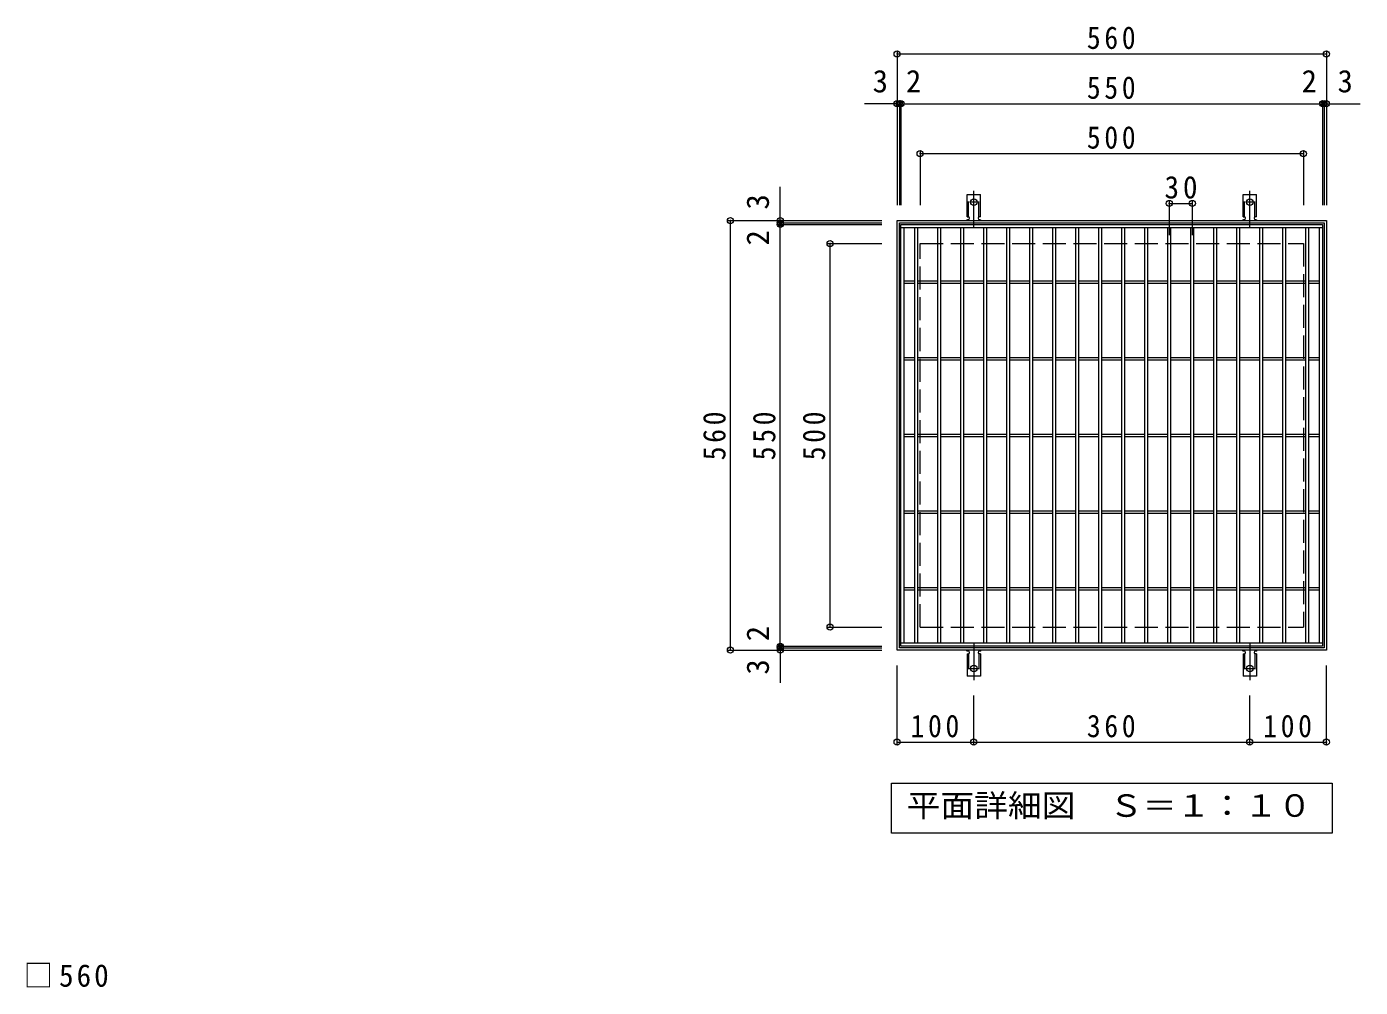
# Model space of a CAD drawing. Units: millimetres at full size, sheet at 1:10; some dimension numbers follow another scale. Extents: x -1514 to 7503, y -2329 to 1261.
# Drawn here: x -1415 to 324, y 9 to 1261 of the extents above; entities that cross this region are included whole.
import ezdxf
from ezdxf.enums import TextEntityAlignment as Align

# ---------------------------------------------------------------- set-up
doc = ezdxf.new("R2010")
doc.units = ezdxf.units.MM
doc.header["$LTSCALE"] = 10
doc.header["$PDMODE"] = 32
doc.header["$PDSIZE"] = 8
for name, pattern in [('CHAIN2', [12, 9, -1, 1, -1]), ('DASHED2', [3, 2, -1]), ('DASHED3', [4, 3, -1])]:
    doc.linetypes.add(name, pattern=pattern)
for name, color, linetype, lineweight in [('C-1', 2, 'Continuous', 9), ('C-2', 3, 'Continuous', 9), ('C-4', 7, 'Continuous', 9), ('C-5', 2, 'Continuous', 9), ('C-A', 3, 'Continuous', 9), ('D-4', 7, 'Continuous', 9)]:
    doc.layers.add(name, color=color, linetype=linetype, lineweight=lineweight)
doc.styles.add('ＭＳ ゴシック', font='')
doc.styles.get('ＭＳ ゴシック').set_extended_font_data('MS Gothic')

msp = doc.modelspace()

# ---------------------------------------------------------------- linework, layer by layer
at = {"layer": 'C-1'}
for p, q in [((-280, 448.29), (-280, 1008.29)), ((-280, 1008.29), (280, 1008.29)), ((-277, 451.29), (-277, 1005.29)), ((-277, 1005.29), (277, 1005.29))]:
    msp.add_line(p, q, dxfattribs=at)
at = {"layer": 'C-1', "linetype": 'DASHED3'}
for p, q in [((-250, 478.29), (-250, 978.29)), ((-250, 978.29), (250, 978.29)), ((250, 978.29), (250, 478.29)), ((-250, 478.29), (250, 478.29))]:
    msp.add_line(p, q, dxfattribs=at)
at = {"layer": 'C-1'}
for points in [[(280, 1008.29), (280, 448.29), (-280, 448.29)], [(277, 1005.29), (277, 451.29), (-277, 451.29)]]:
    msp.add_lwpolyline(points, dxfattribs=at)
at = {"layer": 'C-2'}
for p, q in [((-275, 453.29), (-275, 1003.29)), ((-275, 1003.29), (275, 1003.29)), ((-275, 999.29), (275, 999.29)), ((-271, 457.29), (-271, 999.29)), ((-257, 457.29), (-257, 999.29)), ((-253, 457.29), (-253, 999.29)), ((-227, 457.29), (-227, 999.29)), ((-223, 457.29), (-223, 999.29)), ((-197, 457.29), (-197, 999.29)), ((-193, 457.29), (-193, 999.29)), ((-167, 457.29), (-167, 999.29)), ((-163, 457.29), (-163, 999.29)), ((-137, 457.29), (-137, 999.29)), ((-133, 457.29), (-133, 999.29)), ((-107, 457.29), (-107, 999.29)), ((-103, 457.29), (-103, 999.29)), ((-77, 457.29), (-77, 999.29)), ((-73, 457.29), (-73, 999.29)), ((-47, 457.29), (-47, 999.29)), ((-43, 457.29), (-43, 999.29)), ((-17, 457.29), (-17, 999.29)), ((-13, 457.29), (-13, 999.29)), ((13, 457.29), (13, 999.29)), ((17, 457.29), (17, 999.29)), ((43, 457.29), (43, 999.29)), ((47, 457.29), (47, 999.29)), ((73, 457.29), (73, 999.29)), ((77, 457.29), (77, 999.29)), ((103, 457.29), (103, 999.29)), ((107, 457.29), (107, 999.29)), ((133, 457.29), (133, 999.29)), ((137, 457.29), (137, 999.29)), ((163, 457.29), (163, 999.29)), ((167, 457.29), (167, 999.29)), ((193, 457.29), (193, 999.29)), ((197, 457.29), (197, 999.29)), ((223, 457.29), (223, 999.29)), ((227, 457.29), (227, 999.29)), ((253, 457.29), (253, 999.29)), ((257, 457.29), (257, 999.29)), ((271, 457.29), (271, 999.29)), ((-271, 929.79), (-257, 929.79)), ((-271, 926.79), (-257, 926.79)), ((-253, 929.79), (-227, 929.79)), ((-253, 926.79), (-227, 926.79)), ((-223, 929.79), (-197, 929.79)), ((-223, 926.79), (-197, 926.79)), ((-193, 929.79), (-167, 929.79)), ((-193, 926.79), (-167, 926.79)), ((-163, 929.79), (-137, 929.79)), ((-163, 926.79), (-137, 926.79)), ((-133, 929.79), (-107, 929.79)), ((-133, 926.79), (-107, 926.79)), ((-103, 929.79), (-77, 929.79)), ((-103, 926.79), (-77, 926.79)), ((-73, 929.79), (-47, 929.79)), ((-73, 926.79), (-47, 926.79)), ((-43, 929.79), (-17, 929.79)), ((-43, 926.79), (-17, 926.79)), ((-13, 929.79), (13, 929.79)), ((-13, 926.79), (13, 926.79)), ((17, 929.79), (43, 929.79)), ((17, 926.79), (43, 926.79)), ((47, 929.79), (73, 929.79)), ((47, 926.79), (73, 926.79)), ((77, 929.79), (103, 929.79)), ((77, 926.79), (103, 926.79)), ((107, 929.79), (133, 929.79)), ((107, 926.79), (133, 926.79)), ((137, 929.79), (163, 929.79)), ((137, 926.79), (163, 926.79)), ((167, 929.79), (193, 929.79)), ((167, 926.79), (193, 926.79)), ((197, 929.79), (223, 929.79)), ((197, 926.79), (223, 926.79)), ((227, 929.79), (253, 929.79)), ((227, 926.79), (253, 926.79)), ((257, 929.79), (271, 929.79)), ((257, 926.79), (271, 926.79)), ((-271, 829.79), (-257, 829.79)), ((-271, 826.79), (-257, 826.79)), ((-253, 829.79), (-227, 829.79)), ((-253, 826.79), (-227, 826.79)), ((-223, 829.79), (-197, 829.79)), ((-223, 826.79), (-197, 826.79)), ((-193, 829.79), (-167, 829.79)), ((-193, 826.79), (-167, 826.79)), ((-163, 829.79), (-137, 829.79)), ((-163, 826.79), (-137, 826.79)), ((-133, 829.79), (-107, 829.79)), ((-133, 826.79), (-107, 826.79)), ((-103, 829.79), (-77, 829.79)), ((-103, 826.79), (-77, 826.79)), ((-73, 829.79), (-47, 829.79)), ((-73, 826.79), (-47, 826.79)), ((-43, 829.79), (-17, 829.79)), ((-43, 826.79), (-17, 826.79)), ((-13, 829.79), (13, 829.79)), ((-13, 826.79), (13, 826.79)), ((17, 829.79), (43, 829.79)), ((17, 826.79), (43, 826.79)), ((47, 829.79), (73, 829.79)), ((47, 826.79), (73, 826.79)), ((77, 829.79), (103, 829.79)), ((77, 826.79), (103, 826.79)), ((107, 829.79), (133, 829.79)), ((107, 826.79), (133, 826.79)), ((137, 829.79), (163, 829.79)), ((137, 826.79), (163, 826.79)), ((167, 829.79), (193, 829.79)), ((167, 826.79), (193, 826.79)), ((197, 829.79), (223, 829.79)), ((197, 826.79), (223, 826.79)), ((227, 829.79), (253, 829.79)), ((227, 826.79), (253, 826.79)), ((257, 829.79), (271, 829.79)), ((257, 826.79), (271, 826.79)), ((-271, 729.79), (-257, 729.79)), ((-271, 726.79), (-257, 726.79)), ((-253, 729.79), (-227, 729.79)), ((-253, 726.79), (-227, 726.79)), ((-223, 729.79), (-197, 729.79)), ((-223, 726.79), (-197, 726.79)), ((-193, 729.79), (-167, 729.79)), ((-193, 726.79), (-167, 726.79)), ((-163, 729.79), (-137, 729.79)), ((-163, 726.79), (-137, 726.79)), ((-133, 729.79), (-107, 729.79)), ((-133, 726.79), (-107, 726.79)), ((-103, 729.79), (-77, 729.79)), ((-103, 726.79), (-77, 726.79)), ((-73, 729.79), (-47, 729.79)), ((-73, 726.79), (-47, 726.79)), ((-43, 729.79), (-17, 729.79)), ((-43, 726.79), (-17, 726.79)), ((-13, 729.79), (13, 729.79)), ((-13, 726.79), (13, 726.79)), ((17, 729.79), (43, 729.79)), ((17, 726.79), (43, 726.79)), ((47, 729.79), (73, 729.79)), ((47, 726.79), (73, 726.79)), ((77, 729.79), (103, 729.79)), ((77, 726.79), (103, 726.79)), ((107, 729.79), (133, 729.79)), ((107, 726.79), (133, 726.79)), ((137, 729.79), (163, 729.79)), ((137, 726.79), (163, 726.79)), ((167, 729.79), (193, 729.79)), ((167, 726.79), (193, 726.79)), ((197, 729.79), (223, 729.79)), ((197, 726.79), (223, 726.79)), ((227, 729.79), (253, 729.79)), ((227, 726.79), (253, 726.79)), ((257, 729.79), (271, 729.79)), ((257, 726.79), (271, 726.79)), ((-271, 629.79), (-257, 629.79)), ((-271, 626.79), (-257, 626.79)), ((-253, 629.79), (-227, 629.79)), ((-253, 626.79), (-227, 626.79)), ((-223, 629.79), (-197, 629.79)), ((-223, 626.79), (-197, 626.79)), ((-193, 629.79), (-167, 629.79)), ((-193, 626.79), (-167, 626.79)), ((-163, 629.79), (-137, 629.79)), ((-163, 626.79), (-137, 626.79)), ((-133, 629.79), (-107, 629.79)), ((-133, 626.79), (-107, 626.79)), ((-103, 629.79), (-77, 629.79)), ((-103, 626.79), (-77, 626.79)), ((-73, 629.79), (-47, 629.79)), ((-73, 626.79), (-47, 626.79)), ((-43, 629.79), (-17, 629.79)), ((-43, 626.79), (-17, 626.79)), ((-13, 629.79), (13, 629.79)), ((-13, 626.79), (13, 626.79)), ((17, 629.79), (43, 629.79)), ((17, 626.79), (43, 626.79)), ((47, 629.79), (73, 629.79)), ((47, 626.79), (73, 626.79)), ((77, 629.79), (103, 629.79)), ((77, 626.79), (103, 626.79)), ((107, 629.79), (133, 629.79)), ((107, 626.79), (133, 626.79)), ((137, 629.79), (163, 629.79)), ((137, 626.79), (163, 626.79)), ((167, 629.79), (193, 629.79)), ((167, 626.79), (193, 626.79)), ((197, 629.79), (223, 629.79)), ((197, 626.79), (223, 626.79)), ((227, 629.79), (253, 629.79)), ((227, 626.79), (253, 626.79)), ((257, 629.79), (271, 629.79)), ((257, 626.79), (271, 626.79)), ((-271, 529.79), (-257, 529.79)), ((-271, 526.79), (-257, 526.79)), ((-253, 529.79), (-227, 529.79)), ((-253, 526.79), (-227, 526.79)), ((-223, 529.79), (-197, 529.79)), ((-223, 526.79), (-197, 526.79)), ((-193, 529.79), (-167, 529.79)), ((-193, 526.79), (-167, 526.79)), ((-163, 529.79), (-137, 529.79)), ((-163, 526.79), (-137, 526.79)), ((-133, 529.79), (-107, 529.79)), ((-133, 526.79), (-107, 526.79)), ((-103, 529.79), (-77, 529.79)), ((-103, 526.79), (-77, 526.79)), ((-73, 529.79), (-47, 529.79)), ((-73, 526.79), (-47, 526.79)), ((-43, 529.79), (-17, 529.79)), ((-43, 526.79), (-17, 526.79)), ((-13, 529.79), (13, 529.79)), ((-13, 526.79), (13, 526.79)), ((17, 529.79), (43, 529.79)), ((17, 526.79), (43, 526.79)), ((47, 529.79), (73, 529.79)), ((47, 526.79), (73, 526.79)), ((77, 529.79), (103, 529.79)), ((77, 526.79), (103, 526.79)), ((107, 529.79), (133, 529.79)), ((107, 526.79), (133, 526.79)), ((137, 529.79), (163, 529.79)), ((137, 526.79), (163, 526.79)), ((167, 529.79), (193, 529.79)), ((167, 526.79), (193, 526.79)), ((197, 529.79), (223, 529.79)), ((197, 526.79), (223, 526.79)), ((227, 529.79), (253, 529.79)), ((227, 526.79), (253, 526.79)), ((257, 529.79), (271, 529.79)), ((257, 526.79), (271, 526.79)), ((275, 457.29), (-275, 457.29))]:
    msp.add_line(p, q, dxfattribs=at)
msp.add_lwpolyline([(275, 1003.29), (275, 453.29), (-275, 453.29)], dxfattribs=at)
at = {"layer": 'C-4'}
for p, q in [((-280, 1228.71), (-280, 1028.29)), ((-280, 1225.71), (280, 1225.71)), ((280, 1228.71), (280, 1028.29)), ((-280, 1160.71), (-322.57, 1160.71)), ((-280, 1160.71), (-277, 1160.71)), ((-277, 1163.71), (-277, 1028.29)), ((-277, 1160.71), (-275, 1160.71)), ((-275, 1163.71), (-275, 1028.29)), ((-275, 1160.71), (275, 1160.71)), ((275, 1163.71), (275, 1028.29)), ((275, 1160.71), (277, 1160.71)), ((277, 1163.71), (277, 1028.29)), ((277, 1160.71), (280, 1160.71)), ((280, 1160.71), (324.17, 1160.71)), ((-250, 1098.71), (-250, 1028.29)), ((250, 1098.71), (250, 1028.29)), ((-250, 1095.71), (250, 1095.71)), ((-432.42, 1008.29), (-432.42, 1052.46)), ((75, 1033.71), (75, 989.25)), ((75, 1030.71), (105, 1030.71)), ((105, 1033.71), (105, 989.25)), ((-500.42, 1008.29), (-300, 1008.29)), ((-497.42, 448.29), (-497.42, 1008.29)), ((-435.42, 1005.29), (-300, 1005.29)), ((-435.42, 1003.29), (-300, 1003.29)), ((-432.42, 1005.29), (-432.42, 1008.29)), ((-432.42, 1003.29), (-432.42, 1005.29)), ((-432.42, 453.29), (-432.42, 1003.29)), ((-370.42, 978.29), (-300, 978.29)), ((-367.42, 478.29), (-367.42, 978.29)), ((-370.42, 478.29), (-300, 478.29)), ((-435.42, 453.29), (-300, 453.29)), ((-432.42, 451.29), (-432.42, 453.29)), ((-500.42, 448.29), (-300, 448.29)), ((-435.42, 451.29), (-300, 451.29)), ((-432.42, 448.29), (-432.42, 451.29)), ((-432.42, 448.29), (-432.42, 405.72)), ((-280, 325.29), (-280, 428.29)), ((280, 325.29), (280, 428.29)), ((-180, 325.29), (-180, 389.29)), ((180, 325.29), (180, 389.29)), ((-280, 328.29), (-180, 328.29)), ((-180, 328.29), (180, 328.29)), ((180, 328.29), (280, 328.29))]:
    msp.add_line(p, q, dxfattribs=at)
for p in [(-280, 1225.71), (280, 1225.71), (-280, 1160.71), (-277, 1160.71), (-275, 1160.71), (275, 1160.71), (277, 1160.71), (280, 1160.71), (-250, 1095.71), (250, 1095.71), (75, 1030.71), (105, 1030.71), (-497.42, 1008.29), (-432.42, 1008.29), (-432.42, 1005.29), (-432.42, 1003.29), (-367.42, 978.29), (-367.42, 478.29), (-497.42, 448.29), (-432.42, 453.29), (-432.42, 451.29), (-432.42, 448.29), (-280, 328.29), (-180, 328.29), (180, 328.29), (280, 328.29)]:
    msp.add_point(p, dxfattribs=at)
at = {"layer": 'C-5', "color": 7}
msp.add_lwpolyline([(-287.5, 209.63), (-287.5, 274.63), (287.5, 274.63), (287.5, 209.63)], close=True, dxfattribs=at)
at = {"layer": 'C-A', "color": 7, "linetype": 'CHAIN2'}
for p, q in [((-180, 999.29), (-180, 1047.29)), ((180, 999.29), (180, 1047.29)), ((-174.22, 1032.29), (-185.78, 1032.29)), ((185.78, 1032.29), (174.22, 1032.29)), ((-180, 457.29), (-180, 409.29)), ((180, 457.29), (180, 409.29)), ((-185.78, 424.29), (-174.22, 424.29)), ((174.22, 424.29), (185.78, 424.29))]:
    msp.add_line(p, q, dxfattribs=at)
at = {"layer": 'C-A'}
for p, q in [((-188.75, 1013.29), (-188.75, 1042.29)), ((-188.75, 1042.29), (-171.25, 1042.29)), ((-171.25, 1013.29), (-171.25, 1042.29)), ((171.25, 1013.29), (171.25, 1042.29)), ((171.25, 1042.29), (188.75, 1042.29)), ((188.75, 1013.29), (188.75, 1042.29)), ((-188.75, 1013.29), (-187.5, 1013.29)), ((-187.49, 1009.29), (-188.01, 1009.29)), ((-171.25, 1013.29), (-172.5, 1013.29)), ((-172, 1009.29), (-172.5, 1009.29)), ((171.25, 1013.29), (172.5, 1013.29)), ((172.5, 1009.29), (171.99, 1009.29)), ((188.75, 1013.29), (187.5, 1013.29)), ((188, 1009.29), (187.5, 1009.29)), ((-188.75, 443.29), (-187.5, 443.29)), ((-188.75, 443.29), (-188.75, 414.29)), ((-188, 447.29), (-187.5, 447.29)), ((-172.5, 447.29), (-171.99, 447.29)), ((-171.25, 443.29), (-172.5, 443.29)), ((-171.25, 443.29), (-171.25, 414.29)), ((171.25, 443.29), (172.5, 443.29)), ((171.25, 443.29), (171.25, 414.29)), ((172, 447.29), (172.5, 447.29)), ((187.5, 447.29), (188.01, 447.29)), ((188.75, 443.29), (187.5, 443.29)), ((188.75, 443.29), (188.75, 414.29)), ((-171.25, 414.29), (-188.75, 414.29)), ((188.75, 414.29), (171.25, 414.29))]:
    msp.add_line(p, q, dxfattribs=at)
at = {"layer": 'C-A', "linetype": 'DASHED2'}
for p, q in [((-186.75, 1013.14), (-186.75, 1042.29)), ((-173.25, 1013.14), (-173.25, 1042.29)), ((173.25, 1013.14), (173.25, 1042.29)), ((186.75, 1013.14), (186.75, 1042.29)), ((-186.75, 443.43), (-186.75, 414.29)), ((-173.25, 443.43), (-173.25, 414.29)), ((173.25, 443.43), (173.25, 414.29)), ((186.75, 443.43), (186.75, 414.29))]:
    msp.add_line(p, q, dxfattribs=at)
at = {"layer": 'C-A'}
for centre in [(-180, 1032.29), (180, 1032.29), (-180, 424.29), (180, 424.29)]:
    msp.add_circle(centre, 4.25, dxfattribs=at)
for centre, start, end in [((-188, 1007.29), 90.24162, 150.00072), ((-187.5, 1011.29), 270.13329, 90), ((-172.5, 1011.29), 90, 270), ((-172, 1007.29), 29.99951, 89.72403), ((172, 1007.29), 90.24162, 150.00072), ((172.5, 1011.29), 270.13329, 90), ((187.5, 1011.29), 90, 270), ((188, 1007.29), 29.99951, 89.72403), ((-188, 449.29), 209.99951, 269.72403), ((-187.5, 445.29), 270, 90), ((-172.5, 445.29), 90.13329, 270), ((-172, 449.29), 270.24162, 330.00072), ((172, 449.29), 209.99951, 269.72403), ((172.5, 445.29), 270, 90), ((187.5, 445.29), 90.13329, 270), ((188, 449.29), 270.24162, 330.00072)]:
    msp.add_arc(centre, 2, start, end, dxfattribs=at)

# ---------------------------------------------------------------- texts
at = {"layer": 'C-4', "color": 2, "style": 'ＭＳ ゴシック'}
for s, p in [('3', (-311.9, 1166.71)), ('2', (-268.43, 1166.71)), ('2', (247.61, 1166.71)), ('3', (294.44, 1166.71))]:
    msp.add_text(s, height=29.33, dxfattribs=at).set_placement(p, align=Align.BOTTOM_LEFT)
for s, p in [('3', (-438.42, 1022.73)), ('2', (-438.42, 975.89)), ('2', (-438.42, 459.86)), ('3', (-438.42, 416.39))]:
    msp.add_text(s, height=29.33, rotation=90, dxfattribs=at).set_placement(p, align=Align.BOTTOM_LEFT)
at = {"layer": 'C-4', "color": 2, "char_height": 29.33, "attachment_point": 7, "style": 'ＭＳ ゴシック'}
for s, insert in [('\\T1.27;\\W0.9;560', (-32.5, 1231.71)), ('\\T1.27;\\W0.9;550', (-32.5, 1166.71)), ('\\T1.27;\\W0.9;500', (-32.5, 1101.71)), ('\\T1.27;\\W0.95;30', (68.75, 1036.71)), ('\\T1.27;\\W0.9;100', (-262.5, 334.29)), ('\\T1.27;\\W0.9;360', (-32.5, 334.29)), ('\\T1.27;\\W0.9;100', (197.5, 334.29))]:
    msp.add_mtext(s, dxfattribs=dict(at, insert=insert))
at = {"layer": 'C-4', "color": 2, "char_height": 29.33, "attachment_point": 7, "rotation": 90, "style": 'ＭＳ ゴシック'}
for s, insert in [('\\T1.27;\\W0.9;560', (-503.42, 695.79)), ('\\T1.27;\\W0.9;550', (-438.42, 695.79)), ('\\T1.27;\\W0.9;500', (-373.42, 695.79))]:
    msp.add_mtext(s, dxfattribs=dict(at, insert=insert))
at = {"layer": 'C-5', "style": 'ＭＳ ゴシック', "width": 1.1}
msp.add_text('平面詳細図\u3000Ｓ＝１：１０', height=29.33, dxfattribs=at).set_placement((-267.5, 222.13), align=Align.BOTTOM_LEFT)
at = {"layer": 'D-4', "color": 2, "insert": (-1419.13, 8.62), "char_height": 29.33, "attachment_point": 7, "style": 'ＭＳ ゴシック'}
msp.add_mtext('\\T1.21;\\W0.95;□560', dxfattribs=at)

doc.saveas('drawing.dxf')
